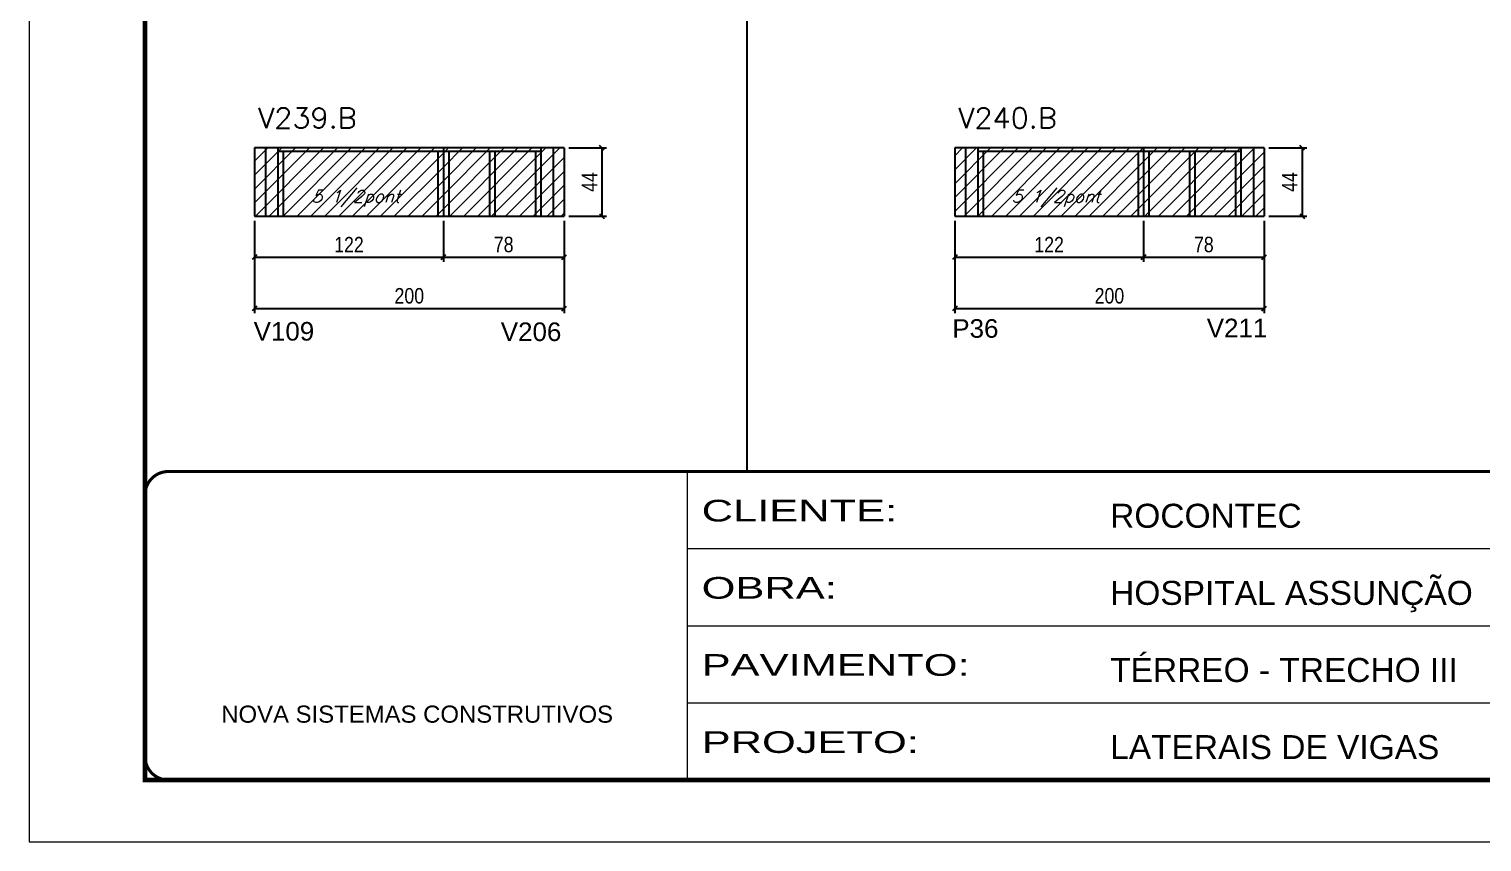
# Model space of a CAD drawing. Extents: x 137137 to 143418, y 10464 to 34486.
# Drawn here: x 141906 to 142845, y 28841 to 29366 of the extents above; entities that cross this region are included whole.
import ezdxf

# ---------------------------------------------------------------- set-up
doc = ezdxf.new("R2010")
doc.units = 0
doc.linetypes.add('CONTINUO', pattern=[0])
doc.linetypes.add('DASHED', pattern=[0.75, 0.5, -0.25])
for name, color, linetype in [('5', 5, 'Continuous'), ('COTA', 241, 'Continuous'), ('Painéis', 200, 'Continuous'), ('SARR_2.2x7', 40, 'Continuous'), ('SARR_3.5x7', 81, 'Continuous'), ('texto', 7, 'Continuous')]:
    doc.layers.add(name, color=color, linetype=linetype)
for name, color, linetype, lineweight in [('Folhas', 255, 'Continuous', 9), ('Hachura', 251, 'Continuous', 9), ('SARRAFO DE PRESSAO', 251, 'DASHED', 9), ('Texto Seção', 7, 'Continuous', 15)]:
    doc.layers.add(name, color=color, linetype=linetype, lineweight=lineweight)
doc.styles.add('ARIAL', font='arial.ttf')
doc.styles.add('COTA TECNICA', font='techl___.ttf', dxfattribs={"height": 10})
doc.styles.add('REGUA-120', font='ROMANS.shx', dxfattribs={"height": 15})
doc.styles.add('Romans', font='romans.shx')
doc.styles.get("Standard").update_dxf_attribs({"font": 'arial.ttf'})
doc.styles.add('Tecnologia', font='')
doc.styles.get('Tecnologia').set_extended_font_data('Forgotten Futurist')
doc.dimstyles.new('PAINEL', dxfattribs={"dimtxt": 10, "dimasz": 3, "dimexe": 3, "dimexo": 3, "dimgap": 3, "dimtad": 1, "dimdec": 1, "dimzin": 12, "dimdsep": 46, "dimtxsty": 'COTA TECNICA', "dimblk1": 'OBLIQUE', "dimblk2": 'OBLIQUE', "dimsah": 1, "dimcen": 0.9, "dimclrd": 4, "dimclre": 4, "dimclrt": 240, "dimadec": 1, "dimazin": 3, "dimtfac": 1, "dimtdec": 1, "dimtmove": 0, "dimatfit": 3, "dimfxl": 1, "dimtolj": 1, "dimtzin": 12, "dimarcsym": 0})
pattern_1 = [(45, (4755, 1148.575), (-4.49012806, 4.49012806), [])]

# ---------------------------------------------------------------- blocks, each defined once
blk = doc.blocks.new('9999999999')
at = {"color": 30, "linetype": 'CONTINUO'}
for p, q in [((98564.56, 34230.21), (98564.56, 34429.45)), ((98564.56, 34379.64), (99583.98, 34379.64)), ((98564.56, 34329.83), (99487.98, 34329.83)), ((98564.56, 34280.02), (99487.98, 34280.02))]:
    blk.add_line(p, q, dxfattribs=at)
at = {"color": 30, "linetype": 'CONTINUO', "const_width": 2}
blk.add_lwpolyline([(99583.98, 34230.21), (99583.98, 34414.45, 0.414214), (99568.98, 34429.45), (98228.98, 34429.45, 0.414214), (98213.98, 34414.45), (98213.98, 34245.21, 0.414214), (98228.98, 34230.21), (99583.98, 34230.21)], format="xyb", dxfattribs=at)
at = {"layer": 'Folhas'}
blk.add_lwpolyline([(98138.98, 34190.21), (99623.98, 34190.21), (99623.98, 35240.21), (98138.98, 35240.21)], close=True, dxfattribs=at)
at = {"layer": 'Folhas', "color": 30, "const_width": 3}
blk.add_lwpolyline([(98213.98, 34230.21), (99583.98, 34230.21), (99583.98, 35200.21), (98213.98, 35200.21)], close=True, dxfattribs=at)
at = {"color": 7, "linetype": 'Continuous', "ltscale": 5, "style": 'ARIAL'}
for s, height, p in [('ROCONTEC', 15.483, (98837.68, 34393.13)), ('HOSPITAL ASSUNÇÃO', 15.4829, (98837.68, 34343.32)), ('TÉRREO - TRECHO III', 15.4829, (98837.68, 34293.51)), ('NOVA SISTEMAS CONSTRUTIVOS', 11.0592, (98263.19, 34267.21)), ('LATERAIS DE VIGAS', 15.4829, (98837.68, 34243.7))]:
    blk.add_text(s, height=height, dxfattribs=at).set_placement(p)
at = {"layer": 'Folhas', "color": 7, "style": 'Tecnologia', "width": 1.5}
for s, p in [('CLIENTE:', (98573.65, 34397.17)), ('OBRA:', (98573.65, 34347.31)), ('PAVIMENTO:', (98573.65, 34297.5)), ('PROJETO:', (98573.65, 34247.69))]:
    blk.add_text(s, height=14, dxfattribs=at).set_placement(p)
blk = doc.blocks.new('_Oblique')
at = {"color": 0, "linetype": 'ByBlock', "lineweight": -2}
blk.add_line((-0.5, -0.5), (0.5, 0.5), dxfattribs=at)
blk = doc.blocks.new('*D5687')
at = {"layer": 'COTA', "color": 4, "linetype": 'ByBlock', "lineweight": -2, "transparency": 16777216}
for p, q in [((142051.53, 29242.71), (142051.53, 29183.04)), ((142251.53, 29242.71), (142251.53, 29183.04)), ((142051.53, 29186.04), (142251.53, 29186.04))]:
    blk.add_line(p, q, dxfattribs=at)
at = {"layer": 'Defpoints', "color": 0, "linetype": 'ByBlock', "transparency": 16777216}
for p in [(142051.53, 29245.71), (142251.53, 29245.71), (142251.53, 29186.04)]:
    blk.add_point(p, dxfattribs=at)
at = {"layer": 'COTA', "color": 4, "linetype": 'ByBlock', "lineweight": -2, "transparency": 16777216, "xscale": 3, "yscale": 3, "zscale": 3, "rotation": 180}
blk.add_blockref('_Oblique', (142051.53, 29186.04), dxfattribs=at)
at = {"layer": 'COTA', "color": 4, "linetype": 'ByBlock', "lineweight": -2, "transparency": 16777216, "xscale": 3, "yscale": 3, "zscale": 3}
blk.add_blockref('_Oblique', (142251.53, 29186.04), dxfattribs=at)
at = {"layer": 'COTA', "color": 240, "linetype": 'ByBlock', "transparency": 16777216, "insert": (142151.53, 29194.14), "char_height": 10, "attachment_point": 5, "style": 'COTA TECNICA'}
blk.add_mtext('\\A1;200', dxfattribs=at)
blk = doc.blocks.new('*D5688')
at = {"layer": 'COTA', "color": 4, "linetype": 'ByBlock', "lineweight": -2, "transparency": 16777216}
for p, q in [((142254.53, 29289.71), (142279.06, 29289.71)), ((142276.06, 29289.71), (142276.06, 29245.71)), ((142254.53, 29245.71), (142279.06, 29245.71))]:
    blk.add_line(p, q, dxfattribs=at)
at = {"layer": 'Defpoints', "color": 0, "linetype": 'ByBlock', "transparency": 16777216}
for p in [(142251.53, 29289.71), (142251.53, 29245.71), (142276.06, 29245.71)]:
    blk.add_point(p, dxfattribs=at)
at = {"layer": 'COTA', "color": 4, "linetype": 'ByBlock', "lineweight": -2, "transparency": 16777216, "xscale": 3, "yscale": 3, "zscale": 3}
for p, rotation in [((142276.06, 29289.71), 90), ((142276.06, 29245.71), 270)]:
    blk.add_blockref('_Oblique', p, dxfattribs=dict(at, rotation=rotation))
at = {"layer": 'COTA', "color": 240, "linetype": 'ByBlock', "transparency": 16777216, "insert": (142267.99, 29267.71), "char_height": 10, "attachment_point": 5, "rotation": 90, "style": 'COTA TECNICA'}
blk.add_mtext('\\A1;44', dxfattribs=at)
blk = doc.blocks.new('*D5656')
at = {"layer": 'COTA', "color": 4, "linetype": 'ByBlock', "lineweight": -2, "transparency": 16777216}
for p, q in [((142504.01, 29242.71), (142504.01, 29183.04)), ((142704.01, 29242.71), (142704.01, 29183.04)), ((142504.01, 29186.04), (142704.01, 29186.04))]:
    blk.add_line(p, q, dxfattribs=at)
at = {"layer": 'Defpoints', "color": 0, "linetype": 'ByBlock', "transparency": 16777216}
for p in [(142504.01, 29245.71), (142704.01, 29245.71), (142704.01, 29186.04)]:
    blk.add_point(p, dxfattribs=at)
at = {"layer": 'COTA', "color": 4, "linetype": 'ByBlock', "lineweight": -2, "transparency": 16777216, "xscale": 3, "yscale": 3, "zscale": 3, "rotation": 180}
blk.add_blockref('_Oblique', (142504.01, 29186.04), dxfattribs=at)
at = {"layer": 'COTA', "color": 4, "linetype": 'ByBlock', "lineweight": -2, "transparency": 16777216, "xscale": 3, "yscale": 3, "zscale": 3}
blk.add_blockref('_Oblique', (142704.01, 29186.04), dxfattribs=at)
at = {"layer": 'COTA', "color": 240, "linetype": 'ByBlock', "transparency": 16777216, "insert": (142604.01, 29194.14), "char_height": 10, "attachment_point": 5, "style": 'COTA TECNICA'}
blk.add_mtext('\\A1;200', dxfattribs=at)
blk = doc.blocks.new('*D5657')
at = {"layer": 'COTA', "color": 4, "linetype": 'ByBlock', "lineweight": -2, "transparency": 16777216}
for p, q in [((142707.01, 29289.71), (142731.54, 29289.71)), ((142728.54, 29289.71), (142728.54, 29245.71)), ((142707.01, 29245.71), (142731.54, 29245.71))]:
    blk.add_line(p, q, dxfattribs=at)
at = {"layer": 'Defpoints', "color": 0, "linetype": 'ByBlock', "transparency": 16777216}
for p in [(142704.01, 29289.71), (142704.01, 29245.71), (142728.54, 29245.71)]:
    blk.add_point(p, dxfattribs=at)
at = {"layer": 'COTA', "color": 4, "linetype": 'ByBlock', "lineweight": -2, "transparency": 16777216, "xscale": 3, "yscale": 3, "zscale": 3}
for p, rotation in [((142728.54, 29289.71), 90), ((142728.54, 29245.71), 270)]:
    blk.add_blockref('_Oblique', p, dxfattribs=dict(at, rotation=rotation))
at = {"layer": 'COTA', "color": 240, "linetype": 'ByBlock', "transparency": 16777216, "insert": (142720.47, 29267.71), "char_height": 10, "attachment_point": 5, "rotation": 90, "style": 'COTA TECNICA'}
blk.add_mtext('\\A1;44', dxfattribs=at)
blk = doc.blocks.new('*D5881')
at = {"layer": 'COTA', "color": 4, "linetype": 'ByBlock', "lineweight": -2, "transparency": 16777216}
for p, q in [((142051.53, 29242.71), (142051.53, 29216.18)), ((142173.53, 29242.71), (142173.53, 29216.18)), ((142051.53, 29219.18), (142173.53, 29219.18))]:
    blk.add_line(p, q, dxfattribs=at)
at = {"layer": 'Defpoints', "color": 0, "linetype": 'ByBlock', "transparency": 16777216}
for p in [(142051.53, 29245.71), (142173.53, 29245.71), (142173.53, 29219.18)]:
    blk.add_point(p, dxfattribs=at)
at = {"layer": 'COTA', "color": 4, "linetype": 'ByBlock', "lineweight": -2, "transparency": 16777216, "xscale": 3, "yscale": 3, "zscale": 3, "rotation": 180}
blk.add_blockref('_Oblique', (142051.53, 29219.18), dxfattribs=at)
at = {"layer": 'COTA', "color": 4, "linetype": 'ByBlock', "lineweight": -2, "transparency": 16777216, "xscale": 3, "yscale": 3, "zscale": 3}
blk.add_blockref('_Oblique', (142173.53, 29219.18), dxfattribs=at)
at = {"layer": 'COTA', "color": 240, "linetype": 'ByBlock', "transparency": 16777216, "insert": (142112.53, 29227.24), "char_height": 10, "attachment_point": 5, "style": 'COTA TECNICA'}
blk.add_mtext('\\A1;122', dxfattribs=at)
blk = doc.blocks.new('*D5882')
at = {"layer": 'COTA', "color": 4, "linetype": 'ByBlock', "lineweight": -2, "transparency": 16777216}
for p, q in [((142173.53, 29242.71), (142173.53, 29216.18)), ((142251.53, 29242.71), (142251.53, 29216.18)), ((142173.53, 29219.18), (142251.53, 29219.18))]:
    blk.add_line(p, q, dxfattribs=at)
at = {"layer": 'Defpoints', "color": 0, "linetype": 'ByBlock', "transparency": 16777216}
for p in [(142173.53, 29245.71), (142251.53, 29245.71), (142251.53, 29219.18)]:
    blk.add_point(p, dxfattribs=at)
at = {"layer": 'COTA', "color": 4, "linetype": 'ByBlock', "lineweight": -2, "transparency": 16777216, "xscale": 3, "yscale": 3, "zscale": 3, "rotation": 180}
blk.add_blockref('_Oblique', (142173.53, 29219.18), dxfattribs=at)
at = {"layer": 'COTA', "color": 4, "linetype": 'ByBlock', "lineweight": -2, "transparency": 16777216, "xscale": 3, "yscale": 3, "zscale": 3}
blk.add_blockref('_Oblique', (142251.53, 29219.18), dxfattribs=at)
at = {"layer": 'COTA', "color": 240, "linetype": 'ByBlock', "transparency": 16777216, "insert": (142212.53, 29227.28), "char_height": 10, "attachment_point": 5, "style": 'COTA TECNICA'}
blk.add_mtext('\\A1;78', dxfattribs=at)
blk = doc.blocks.new('*D5885')
at = {"layer": 'COTA', "color": 4, "linetype": 'ByBlock', "lineweight": -2, "transparency": 16777216}
for p, q in [((142504.01, 29242.71), (142504.01, 29216.18)), ((142626.01, 29242.71), (142626.01, 29216.18)), ((142504.01, 29219.18), (142626.01, 29219.18))]:
    blk.add_line(p, q, dxfattribs=at)
at = {"layer": 'Defpoints', "color": 0, "linetype": 'ByBlock', "transparency": 16777216}
for p in [(142504.01, 29245.71), (142626.01, 29245.71), (142626.01, 29219.18)]:
    blk.add_point(p, dxfattribs=at)
at = {"layer": 'COTA', "color": 4, "linetype": 'ByBlock', "lineweight": -2, "transparency": 16777216, "xscale": 3, "yscale": 3, "zscale": 3, "rotation": 180}
blk.add_blockref('_Oblique', (142504.01, 29219.18), dxfattribs=at)
at = {"layer": 'COTA', "color": 4, "linetype": 'ByBlock', "lineweight": -2, "transparency": 16777216, "xscale": 3, "yscale": 3, "zscale": 3}
blk.add_blockref('_Oblique', (142626.01, 29219.18), dxfattribs=at)
at = {"layer": 'COTA', "color": 240, "linetype": 'ByBlock', "transparency": 16777216, "insert": (142565.01, 29227.24), "char_height": 10, "attachment_point": 5, "style": 'COTA TECNICA'}
blk.add_mtext('\\A1;122', dxfattribs=at)
blk = doc.blocks.new('*D5886')
at = {"layer": 'COTA', "color": 4, "linetype": 'ByBlock', "lineweight": -2, "transparency": 16777216}
for p, q in [((142626.01, 29242.71), (142626.01, 29216.18)), ((142704.01, 29242.71), (142704.01, 29216.18)), ((142626.01, 29219.18), (142704.01, 29219.18))]:
    blk.add_line(p, q, dxfattribs=at)
at = {"layer": 'Defpoints', "color": 0, "linetype": 'ByBlock', "transparency": 16777216}
for p in [(142626.01, 29245.71), (142704.01, 29245.71), (142704.01, 29219.18)]:
    blk.add_point(p, dxfattribs=at)
at = {"layer": 'COTA', "color": 4, "linetype": 'ByBlock', "lineweight": -2, "transparency": 16777216, "xscale": 3, "yscale": 3, "zscale": 3, "rotation": 180}
blk.add_blockref('_Oblique', (142626.01, 29219.18), dxfattribs=at)
at = {"layer": 'COTA', "color": 4, "linetype": 'ByBlock', "lineweight": -2, "transparency": 16777216, "xscale": 3, "yscale": 3, "zscale": 3}
blk.add_blockref('_Oblique', (142704.01, 29219.18), dxfattribs=at)
at = {"layer": 'COTA', "color": 240, "linetype": 'ByBlock', "transparency": 16777216, "insert": (142665.01, 29227.28), "char_height": 10, "attachment_point": 5, "style": 'COTA TECNICA'}
blk.add_mtext('\\A1;78', dxfattribs=at)

msp = doc.modelspace()

# ---------------------------------------------------------------- hatches: boundary and pattern name
at = {"layer": 'Hachura', "linetype": 'ByBlock'}
h = msp.add_hatch(dxfattribs=at)
h.set_pattern_fill('ANSI31', color=256, scale=2)
h.set_pattern_definition(pattern_1)
h.paths.add_polyline_path([(142051.53, 29289.71), (142051.53, 29245.71), (142173.53, 29245.71), (142173.53, 29289.71)])
h = msp.add_hatch(dxfattribs=at)
h.set_pattern_fill('ANSI31', color=256, scale=2)
h.set_pattern_definition(pattern_1)
h.paths.add_polyline_path([(142173.53, 29289.71), (142173.53, 29245.71), (142251.53, 29245.71), (142251.53, 29289.71)])
h = msp.add_hatch(dxfattribs=at)
h.set_pattern_fill('ANSI31', color=256, scale=2)
h.set_pattern_definition(pattern_1)
h.paths.add_polyline_path([(142504.01, 29289.71), (142504.01, 29245.71), (142626.01, 29245.71), (142626.01, 29289.71)])
h = msp.add_hatch(dxfattribs=at)
h.set_pattern_fill('ANSI31', color=256, scale=2)
h.set_pattern_definition(pattern_1)
h.paths.add_polyline_path([(142704.01, 29245.71), (142704.01, 29289.71), (142626.01, 29289.71), (142626.01, 29245.71)])

# ---------------------------------------------------------------- linework, layer by layer
at = {"layer": 'COTA', "linetype": 'ByBlock'}
msp.add_line((142369.66, 29851.48), (142369.66, 29080.72), dxfattribs=at)
at = {"layer": 'Painéis', "linetype": 'ByBlock'}
for p, q in [((142051.53, 29289.71), (142051.53, 29245.71)), ((142251.53, 29289.71), (142051.53, 29289.71)), ((142173.53, 29289.71), (142173.53, 29245.71)), ((142251.53, 29289.71), (142251.53, 29245.71)), ((142504.01, 29289.71), (142504.01, 29245.71)), ((142704.01, 29289.71), (142504.01, 29289.71)), ((142626.01, 29289.71), (142626.01, 29245.71)), ((142704.01, 29289.71), (142704.01, 29245.71)), ((142051.53, 29245.71), (142251.53, 29245.71)), ((142504.01, 29245.71), (142704.01, 29245.71))]:
    msp.add_line(p, q, dxfattribs=at)
at = {"layer": 'SARR_2.2x7', "linetype": 'Continuous'}
for p, q in [((142058.53, 29289.71), (142058.53, 29245.71)), ((142173.53, 29287.51), (142066.53, 29287.51)), ((142236.53, 29287.51), (142173.53, 29287.51)), ((142244.53, 29289.71), (142244.53, 29245.71)), ((142511.01, 29289.71), (142511.01, 29245.71)), ((142626.01, 29287.51), (142519.01, 29287.51)), ((142689.01, 29287.51), (142626.01, 29287.51)), ((142697.01, 29289.71), (142697.01, 29245.71))]:
    msp.add_line(p, q, dxfattribs=at)
at = {"layer": 'SARR_3.5x7'}
for p, q in [((142066.53, 29289.71), (142066.53, 29245.71)), ((142070.03, 29287.51), (142070.03, 29245.71)), ((142170.03, 29287.51), (142170.03, 29245.71)), ((142177.03, 29287.51), (142177.03, 29245.71)), ((142203.28, 29287.51), (142203.28, 29245.71)), ((142206.78, 29287.51), (142206.78, 29245.71)), ((142233.03, 29287.51), (142233.03, 29245.71)), ((142236.53, 29289.71), (142236.53, 29245.71)), ((142519.01, 29289.71), (142519.01, 29245.71)), ((142522.51, 29287.51), (142522.51, 29245.71)), ((142622.51, 29287.51), (142622.51, 29245.71)), ((142629.51, 29287.51), (142629.51, 29245.71)), ((142655.76, 29287.51), (142655.76, 29245.71)), ((142659.26, 29287.51), (142659.26, 29245.71)), ((142685.51, 29287.51), (142685.51, 29245.71)), ((142689.01, 29289.71), (142689.01, 29245.71))]:
    msp.add_line(p, q, dxfattribs=at)

# ---------------------------------------------------------------- block references
at = {"layer": 'SARRAFO DE PRESSAO', "color": 6, "linetype": 'ByBlock'}
msp.add_blockref('9999999999', (43766.81, -5348.73), dxfattribs=at)

# ---------------------------------------------------------------- texts
at = {"layer": '5', "linetype": 'Continuous'}
for s, rotation, p in [('V109', 359.99996, (142050.95, 29165.28)), ('V206', 359.99996, (142210.65, 29164.99)), ('P36', 0.00004, (142502.46, 29167.11)), ('V211', 0.00004, (142666.91, 29167.41))]:
    msp.add_text(s, height=12, rotation=rotation, dxfattribs=at).set_placement(p)
at = {"layer": 'texto', "color": 2, "char_height": 8, "attachment_point": 5, "style": 'Romans'}
for insert in [(142116.91, 29257.1), (142569.4, 29257.1)]:
    msp.add_mtext('{\\Q19;\\C256;5 1/2pont}', dxfattribs=dict(at, insert=insert))
at = {"layer": 'Texto Seção', "style": 'REGUA-120', "width": 1.05}
for s, p in [('V239.B', (142053.74, 29302.55)), ('V240.B', (142506.23, 29302.55))]:
    msp.add_text(s, height=13, dxfattribs=at).set_placement(p)

# ---------------------------------------------------------------- dimensions: what is measured, and where the dimension line sits
at = {"layer": 'COTA', "linetype": 'ByBlock'}
for base, p1, p2, picture, middle in [((142276.06, 29245.71), (142251.53, 29289.71), (142251.53, 29245.71), '*D5688', (142267.99, 29267.71)), ((142728.54, 29245.71), (142704.01, 29289.71), (142704.01, 29245.71), '*D5657', (142720.47, 29267.71))]:
    dim = msp.add_linear_dim(base=base, p1=p1, p2=p2, angle=90, dimstyle='PAINEL', dxfattribs=at)
    dim.commit()
    dim.dimension.update_dxf_attribs({"geometry": picture, "text_midpoint": middle})
for p1, p2, picture, middle in [((142051.53, 29245.71), (142251.53, 29245.71), '*D5687', (142151.53, 29194.14)), ((142504.01, 29245.71), (142704.01, 29245.71), '*D5656', (142604.01, 29194.14))]:
    dim = msp.add_aligned_dim(p1=p1, p2=p2, distance=-59.67, dimstyle='PAINEL', dxfattribs=at)
    dim.commit()
    dim.dimension.update_dxf_attribs({"geometry": picture, "text_midpoint": middle})
for base, p1, p2, picture, middle in [((142173.53, 29219.18), (142051.53, 29245.71), (142173.53, 29245.71), '*D5881', (142112.53, 29227.24)), ((142626.01, 29219.18), (142504.01, 29245.71), (142626.01, 29245.71), '*D5885', (142565.01, 29227.24))]:
    dim = msp.add_linear_dim(base=base, p1=p1, p2=p2, dimstyle='PAINEL', dxfattribs=at)
    dim.commit()
    dim.dimension.update_dxf_attribs({"geometry": picture, "text_midpoint": middle})
for base, p1, p2, picture, middle in [((142251.53, 29219.18), (142173.53, 29245.71), (142251.53, 29245.71), '*D5882', (142212.53, 29227.28)), ((142704.01, 29219.18), (142626.01, 29245.71), (142704.01, 29245.71), '*D5886', (142665.01, 29227.28))]:
    dim = msp.add_linear_dim(base=base, p1=p1, p2=p2, dimstyle='PAINEL', override={"dimtmove": 1}, dxfattribs=at)
    dim.commit()
    dim.dimension.update_dxf_attribs({"geometry": picture, "text_midpoint": middle})

doc.saveas('drawing.dxf')
